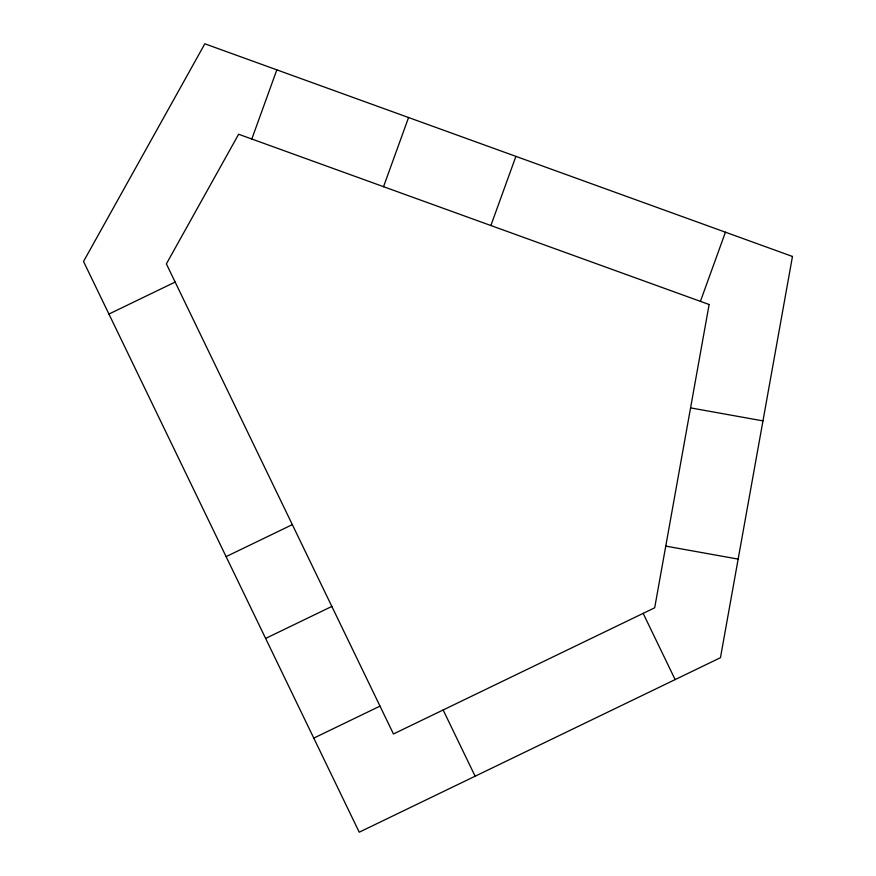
<?xml version="1.0" encoding="UTF-8"?>
<svg xmlns="http://www.w3.org/2000/svg" width="876" height="876" viewBox="0 0 876 876"><rect width="100%" height="100%" fill="white"/><g stroke="black" fill="none" stroke-linecap="round" stroke-linejoin="round"><path stroke-width="1.31" d="M251.806 139.021L276.838 69.861M383.546 186.687L408.566 117.526M490.878 225.537L515.909 156.377M700.417 301.366L725.438 232.195M108.92 314.057L175.156 282.061M226.096 556.621L292.332 524.636M265.614 638.429L331.84 606.433M313.772 738.118L379.998 706.122M690.573 407.887L762.963 420.885M665.76 546.109L738.15 559.107M643.148 613.364L675.133 679.59M443.136 709.976L475.131 776.213M709.122 304.509L654.69 607.791L393.455 733.978L166.374 263.895L238.633 134.247L709.122 304.509M792.473 256.46L720.455 657.701L359.226 832.2L83.527 261.475L204.842 43.8L792.473 256.46"/></g></svg>
